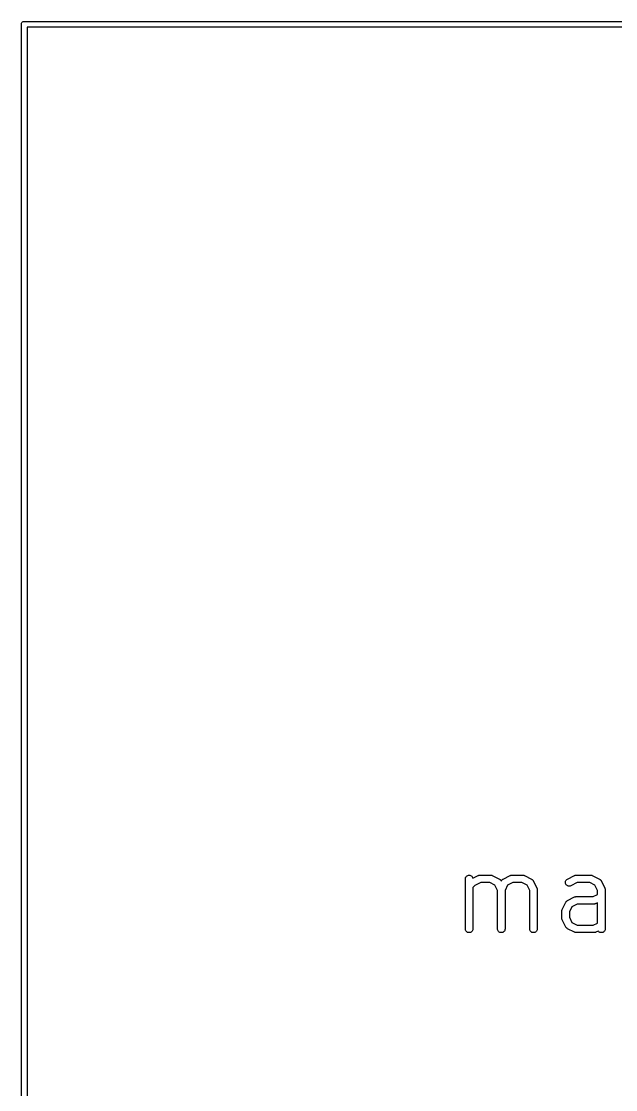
# Model space of a CAD drawing. Extents: x 1 to 169, y -122 to 5.
# Drawn here: x 9.92 to 25.76, y -93.39 to -64.92 of the extents above; entities that cross this region are included whole.
import ezdxf

# ---------------------------------------------------------------- set-up
doc = ezdxf.new("R2010")
doc.units = 0
doc.header["$MEASUREMENT"] = 0
doc.layers.add('BLACK', color=7, linetype='CONTINUOUS')

msp = doc.modelspace()

# ---------------------------------------------------------------- linework, layer by layer
at = {"layer": 'BLACK', "linetype": 'CONTINUOUS'}
for p, q in [((9.92464, -65), (9.92609, -64.9853)), ((9.925, -65.0037), (9.92464, -65)), ((9.925, -109.996), (9.925, -65.0037)), ((9.92609, -64.9853), (9.93037, -64.9712)), ((9.93037, -64.9712), (9.93734, -64.9581)), ((9.93734, -64.9581), (9.94671, -64.9467)), ((9.94671, -64.9467), (9.95813, -64.9373)), ((9.95813, -64.9373), (9.97116, -64.9304)), ((9.97116, -64.9304), (9.9853, -64.9261)), ((9.9853, -64.9261), (9.99632, -64.925)), ((9.99632, -64.925), (10, -64.9246)), ((10, -64.9246), (10.0037, -64.925)), ((10.0037, -64.925), (74.9963, -64.925)), ((10.075, -65.075), (10.075, -109.925)), ((74.925, -65.075), (10.075, -65.075)), ((21.7571, -87.7714), (21.7572, -87.77)), ((21.7571, -89.1048), (21.7571, -87.7714)), ((21.7572, -87.77), (21.7593, -87.7506)), ((21.7593, -87.7506), (21.7652, -87.732)), ((21.7652, -87.732), (21.7746, -87.7149)), ((21.7746, -87.7149), (21.7872, -87.7)), ((21.7872, -87.7), (21.8024, -87.6878)), ((21.8024, -87.6878), (21.8197, -87.6787)), ((21.8197, -87.6787), (21.8384, -87.6732)), ((21.8384, -87.6732), (21.8578, -87.6714)), ((21.8578, -87.6714), (21.8773, -87.6735)), ((21.8773, -87.6735), (21.8959, -87.6792)), ((21.8959, -87.6792), (21.9131, -87.6885)), ((21.9131, -87.6885), (21.9281, -87.701)), ((21.9281, -87.701), (21.9404, -87.7161)), ((21.9404, -87.7161), (21.9496, -87.7333)), ((21.9496, -87.7333), (21.9552, -87.752)), ((21.9552, -87.752), (21.9554, -87.7534)), ((21.9554, -87.7534), (22.0981, -87.682)), ((22.0116, -87.9489), (21.9571, -88.0033)), ((22.1665, -87.8714), (22.0116, -87.9489)), ((22.0981, -87.682), (22.0994, -87.6814)), ((22.0994, -87.6814), (22.1021, -87.6804)), ((22.1021, -87.6804), (22.1047, -87.679)), ((22.1047, -87.679), (22.1113, -87.677)), ((22.1113, -87.677), (22.1177, -87.6746)), ((22.1177, -87.6746), (22.1206, -87.6742)), ((22.1206, -87.6742), (22.1234, -87.6733)), ((22.1234, -87.6733), (22.1302, -87.6727)), ((22.1302, -87.6727), (22.137, -87.6716)), ((22.137, -87.6716), (22.1399, -87.6717)), ((22.1399, -87.6717), (22.1429, -87.6714)), ((22.1429, -87.6714), (22.4286, -87.6714)), ((22.405, -87.8714), (22.1665, -87.8714)), ((22.5445, -87.9412), (22.405, -87.8714)), ((22.4286, -87.6714), (22.43, -87.6714)), ((22.43, -87.6714), (22.4329, -87.6718)), ((22.4329, -87.6718), (22.4358, -87.6717)), ((22.4358, -87.6717), (22.4426, -87.6729)), ((22.4426, -87.6729), (22.4494, -87.6736)), ((22.4494, -87.6736), (22.4522, -87.6745)), ((22.4522, -87.6745), (22.4551, -87.675)), ((22.4551, -87.675), (22.4614, -87.6774)), ((22.4614, -87.6774), (22.468, -87.6795)), ((22.468, -87.6795), (22.4705, -87.6809)), ((22.4705, -87.6809), (22.4733, -87.682)), ((22.4733, -87.682), (22.6638, -87.7772)), ((22.6143, -88.0807), (22.5445, -87.9412)), ((22.6638, -87.7772), (22.665, -87.7779)), ((22.665, -87.7779), (22.6668, -87.779)), ((22.6668, -87.779), (22.6688, -87.7799)), ((22.6688, -87.7799), (22.675, -87.7843)), ((22.675, -87.7843), (22.6814, -87.7885)), ((22.6814, -87.7885), (22.6829, -87.79)), ((22.6829, -87.79), (22.6847, -87.7912)), ((22.6847, -87.7912), (22.6899, -87.7968)), ((22.6899, -87.7968), (22.6954, -87.8021)), ((22.6954, -87.8021), (22.6966, -87.8039)), ((22.6966, -87.8039), (22.6981, -87.8054)), ((22.6981, -87.8054), (22.7022, -87.8119)), ((22.7022, -87.8119), (22.7065, -87.8181)), ((22.7065, -87.8181), (22.7073, -87.8201)), ((22.7073, -87.8201), (22.7085, -87.8219)), ((22.7085, -87.8219), (22.7143, -87.8335)), ((22.7143, -87.8335), (22.7201, -87.8219)), ((22.7201, -87.8219), (22.7207, -87.8207)), ((22.7207, -87.8207), (22.7219, -87.8189)), ((22.7219, -87.8189), (22.7228, -87.8169)), ((22.7228, -87.8169), (22.7272, -87.8107)), ((22.7272, -87.8107), (22.7313, -87.8043)), ((22.7313, -87.8043), (22.7328, -87.8028)), ((22.7328, -87.8028), (22.7341, -87.801)), ((22.7341, -87.801), (22.7396, -87.7958)), ((22.7396, -87.7958), (22.7449, -87.7903)), ((22.7449, -87.7903), (22.7467, -87.7891)), ((22.7467, -87.7891), (22.7483, -87.7876)), ((22.7483, -87.7876), (22.7547, -87.7836)), ((22.7547, -87.7836), (22.761, -87.7792)), ((22.761, -87.7792), (22.763, -87.7784)), ((22.763, -87.7784), (22.7648, -87.7772)), ((22.7648, -87.7772), (22.9553, -87.682)), ((22.8841, -87.9412), (22.8143, -88.0807)), ((23.0236, -87.8714), (22.8841, -87.9412)), ((22.9553, -87.682), (22.9565, -87.6814)), ((22.9565, -87.6814), (22.9593, -87.6804)), ((22.9593, -87.6804), (22.9619, -87.679)), ((22.9619, -87.679), (22.9684, -87.677)), ((22.9684, -87.677), (22.9749, -87.6746)), ((22.9749, -87.6746), (22.9778, -87.6742)), ((22.9778, -87.6742), (22.9806, -87.6733)), ((22.9806, -87.6733), (22.9874, -87.6727)), ((22.9874, -87.6727), (22.9941, -87.6716)), ((22.9941, -87.6716), (22.9971, -87.6717)), ((22.9971, -87.6717), (23, -87.6714)), ((23, -87.6714), (23.2857, -87.6714)), ((23.2621, -87.8714), (23.0236, -87.8714)), ((23.4017, -87.9412), (23.2621, -87.8714)), ((23.2857, -87.6714), (23.2871, -87.6714)), ((23.2871, -87.6714), (23.29, -87.6718)), ((23.29, -87.6718), (23.293, -87.6717)), ((23.293, -87.6717), (23.2997, -87.6729)), ((23.2997, -87.6729), (23.3065, -87.6736)), ((23.3065, -87.6736), (23.3093, -87.6745)), ((23.3093, -87.6745), (23.3122, -87.675)), ((23.3122, -87.675), (23.3186, -87.6774)), ((23.3186, -87.6774), (23.3251, -87.6795)), ((23.3251, -87.6795), (23.3277, -87.6809)), ((23.3277, -87.6809), (23.3304, -87.682)), ((23.3304, -87.682), (23.5209, -87.7772)), ((23.4714, -88.0807), (23.4017, -87.9412)), ((23.5209, -87.7772), (23.5222, -87.7779)), ((23.5222, -87.7779), (23.524, -87.779)), ((23.524, -87.779), (23.5259, -87.7799)), ((23.5259, -87.7799), (23.5321, -87.7843)), ((23.5321, -87.7843), (23.5385, -87.7885)), ((23.5385, -87.7885), (23.5401, -87.79)), ((23.5401, -87.79), (23.5418, -87.7912)), ((23.5418, -87.7912), (23.5471, -87.7968)), ((23.5471, -87.7968), (23.5525, -87.8021)), ((23.5525, -87.8021), (23.5538, -87.8039)), ((23.5538, -87.8039), (23.5552, -87.8054)), ((23.5552, -87.8054), (23.5593, -87.8119)), ((23.5593, -87.8119), (23.5636, -87.8181)), ((23.5636, -87.8181), (23.5645, -87.8201)), ((23.5645, -87.8201), (23.5656, -87.8219)), ((23.5656, -87.8219), (23.6609, -88.0124)), ((24.424, -87.8732), (24.4246, -87.8537)), ((24.4272, -87.8925), (24.424, -87.8732)), ((24.4246, -87.8537), (24.4291, -87.8347)), ((24.4341, -87.9108), (24.4272, -87.8925)), ((24.4291, -87.8347), (24.4371, -87.8169)), ((24.4443, -87.9274), (24.4341, -87.9108)), ((24.4371, -87.8169), (24.4484, -87.801)), ((24.4576, -87.9416), (24.4443, -87.9274)), ((24.4484, -87.801), (24.4626, -87.7876)), ((24.4735, -87.9531), (24.4576, -87.9416)), ((24.4626, -87.7876), (24.4791, -87.7772)), ((24.4791, -87.7772), (24.6696, -87.682)), ((24.7379, -87.8714), (24.5685, -87.9561)), ((24.6696, -87.682), (24.6708, -87.6814)), ((24.6708, -87.6814), (24.6736, -87.6804)), ((24.6736, -87.6804), (24.6762, -87.679)), ((24.6762, -87.679), (24.6827, -87.677)), ((24.6827, -87.677), (24.6891, -87.6746)), ((24.6891, -87.6746), (24.692, -87.6742)), ((24.692, -87.6742), (24.6949, -87.6733)), ((24.6949, -87.6733), (24.7017, -87.6727)), ((24.7017, -87.6727), (24.7084, -87.6716)), ((24.7084, -87.6716), (24.7114, -87.6717)), ((24.7114, -87.6717), (24.7143, -87.6714)), ((24.7143, -87.6714), (25.0952, -87.6714)), ((25.0716, -87.8714), (24.7379, -87.8714)), ((25.2112, -87.9412), (25.0716, -87.8714)), ((25.0952, -87.6714), (25.0966, -87.6714)), ((25.0966, -87.6714), (25.0996, -87.6718)), ((25.0996, -87.6718), (25.1025, -87.6717)), ((25.1025, -87.6717), (25.1092, -87.6729)), ((25.1092, -87.6729), (25.116, -87.6736)), ((25.116, -87.6736), (25.1188, -87.6745)), ((25.1188, -87.6745), (25.1217, -87.675)), ((25.1217, -87.675), (25.1281, -87.6774)), ((25.1281, -87.6774), (25.1346, -87.6795)), ((25.1346, -87.6795), (25.1372, -87.6809)), ((25.1372, -87.6809), (25.14, -87.682)), ((25.14, -87.682), (25.3304, -87.7772)), ((25.281, -88.0807), (25.2112, -87.9412)), ((25.3304, -87.7772), (25.3317, -87.7779)), ((25.3317, -87.7779), (25.3335, -87.779)), ((25.3335, -87.779), (25.3355, -87.7799)), ((25.3355, -87.7799), (25.3417, -87.7843)), ((25.3417, -87.7843), (25.3481, -87.7885)), ((25.3481, -87.7885), (25.3496, -87.79)), ((25.3496, -87.79), (25.3514, -87.7912)), ((25.3514, -87.7912), (25.3566, -87.7968)), ((25.3566, -87.7968), (25.3621, -87.8021)), ((25.3621, -87.8021), (25.3633, -87.8039)), ((25.3633, -87.8039), (25.3648, -87.8054)), ((25.3648, -87.8054), (25.3688, -87.8119)), ((25.3688, -87.8119), (25.3731, -87.8181)), ((25.3731, -87.8181), (25.374, -87.8201)), ((25.374, -87.8201), (25.3752, -87.8219)), ((25.3752, -87.8219), (25.4704, -88.0124)), ((21.9571, -88.0033), (21.9571, -89.1048)), ((22.6143, -89.1048), (22.6143, -88.0807)), ((22.8143, -88.0807), (22.8143, -89.1048)), ((23.4714, -89.1048), (23.4714, -88.0807)), ((23.6609, -88.0124), (23.6615, -88.0137)), ((23.6615, -88.0137), (23.6625, -88.0164)), ((23.6625, -88.0164), (23.6639, -88.019)), ((23.6639, -88.019), (23.6659, -88.0256)), ((23.6659, -88.0256), (23.6682, -88.032)), ((23.6682, -88.032), (23.6687, -88.0349)), ((23.6687, -88.0349), (23.6695, -88.0377)), ((23.6695, -88.0377), (23.6702, -88.0445)), ((23.6702, -88.0445), (23.6713, -88.0513)), ((23.6713, -88.0513), (23.6711, -88.0542)), ((23.6711, -88.0542), (23.6714, -88.0571)), ((23.6714, -88.0571), (23.6714, -89.1048)), ((24.4912, -87.9612), (24.4735, -87.9531)), ((24.5102, -87.9657), (24.4912, -87.9612)), ((24.5297, -87.9665), (24.5102, -87.9657)), ((24.549, -87.9635), (24.5297, -87.9665)), ((24.5673, -87.9567), (24.549, -87.9635)), ((24.5685, -87.9561), (24.5673, -87.9567)), ((25.1669, -88.2429), (25.281, -88.1858)), ((25.281, -88.1858), (25.281, -88.0807)), ((25.4704, -88.0124), (25.471, -88.0137)), ((25.471, -88.0137), (25.472, -88.0164)), ((25.472, -88.0164), (25.4734, -88.019)), ((25.4734, -88.019), (25.4754, -88.0256)), ((25.4754, -88.0256), (25.4777, -88.032)), ((25.4777, -88.032), (25.4782, -88.0349)), ((25.4782, -88.0349), (25.479, -88.0377)), ((25.479, -88.0377), (25.4797, -88.0445)), ((25.4797, -88.0445), (25.4808, -88.0513)), ((25.4808, -88.0513), (25.4807, -88.0542)), ((25.4807, -88.0542), (25.481, -88.0571)), ((25.481, -88.0571), (25.481, -89.1048)), ((24.3391, -88.5838), (24.4344, -88.3934)), ((24.4344, -88.3934), (24.435, -88.3921)), ((24.435, -88.3921), (24.4362, -88.3903)), ((24.4362, -88.3903), (24.4371, -88.3883)), ((24.4371, -88.3883), (24.4415, -88.3821)), ((24.4415, -88.3821), (24.4456, -88.3758)), ((24.4456, -88.3758), (24.4471, -88.3742)), ((24.4471, -88.3742), (24.4484, -88.3724)), ((24.4484, -88.3724), (24.4539, -88.3672)), ((24.4539, -88.3672), (24.4592, -88.3618)), ((24.4592, -88.3618), (24.461, -88.3605)), ((24.461, -88.3605), (24.4626, -88.359)), ((24.4626, -88.359), (24.469, -88.355)), ((24.469, -88.355), (24.4753, -88.3507)), ((24.4753, -88.3507), (24.4773, -88.3498)), ((24.4773, -88.3498), (24.4791, -88.3487)), ((24.4791, -88.3487), (24.6696, -88.2534)), ((24.5983, -88.5126), (24.5286, -88.6522)), ((24.7379, -88.4429), (24.5983, -88.5126)), ((24.6696, -88.2534), (24.6708, -88.2528)), ((24.6708, -88.2528), (24.6736, -88.2518)), ((24.6736, -88.2518), (24.6762, -88.2504)), ((24.6762, -88.2504), (24.6827, -88.2484)), ((24.6827, -88.2484), (24.6891, -88.2461)), ((24.6891, -88.2461), (24.692, -88.2456)), ((24.692, -88.2456), (24.6949, -88.2448)), ((24.6949, -88.2448), (24.7017, -88.2441)), ((24.7017, -88.2441), (24.7084, -88.243)), ((24.7084, -88.243), (24.7114, -88.2431)), ((24.7114, -88.2431), (24.7143, -88.2429)), ((24.7143, -88.2429), (25.1669, -88.2429)), ((25.1905, -88.4429), (24.7379, -88.4429)), ((25.1934, -88.4426), (25.1905, -88.4429)), ((25.1963, -88.4427), (25.1934, -88.4426)), ((25.2031, -88.4416), (25.1963, -88.4427)), ((25.2099, -88.441), (25.2031, -88.4416)), ((25.2127, -88.4401), (25.2099, -88.441)), ((25.2156, -88.4396), (25.2127, -88.4401)), ((25.222, -88.4373), (25.2156, -88.4396)), ((25.2286, -88.4353), (25.222, -88.4373)), ((25.2312, -88.4339), (25.2286, -88.4353)), ((25.2339, -88.4329), (25.2312, -88.4339)), ((25.2352, -88.4323), (25.2339, -88.4329)), ((25.281, -88.4094), (25.2352, -88.4323)), ((25.281, -88.9477), (25.281, -88.4094)), ((24.3286, -88.6272), (24.3289, -88.6243)), ((24.3286, -88.6286), (24.3286, -88.6272)), ((24.3286, -88.819), (24.3286, -88.6286)), ((24.3288, -88.6213), (24.33, -88.6146)), ((24.3289, -88.6243), (24.3288, -88.6213)), ((24.33, -88.6146), (24.3308, -88.6078)), ((24.3308, -88.6078), (24.3316, -88.605)), ((24.3316, -88.605), (24.3321, -88.6021)), ((24.3321, -88.6021), (24.3346, -88.5957)), ((24.3346, -88.5957), (24.3367, -88.5892)), ((24.3367, -88.5892), (24.3381, -88.5866)), ((24.3381, -88.5866), (24.3391, -88.5838)), ((24.5286, -88.6522), (24.5286, -88.7954)), ((24.5286, -88.7954), (24.5983, -88.935)), ((24.3289, -88.822), (24.3286, -88.819)), ((24.3287, -88.8249), (24.3289, -88.822)), ((24.3298, -88.8317), (24.3287, -88.8249)), ((24.3305, -88.8385), (24.3298, -88.8317)), ((24.3313, -88.8413), (24.3305, -88.8385)), ((24.3318, -88.8442), (24.3313, -88.8413)), ((24.3341, -88.8506), (24.3318, -88.8442)), ((24.3361, -88.8572), (24.3341, -88.8506)), ((24.3375, -88.8598), (24.3361, -88.8572)), ((24.3385, -88.8625), (24.3375, -88.8598)), ((24.3391, -88.8638), (24.3385, -88.8625)), ((24.4344, -89.0542), (24.3391, -88.8638)), ((24.4355, -89.0561), (24.4344, -89.0542)), ((24.4364, -89.0581), (24.4355, -89.0561)), ((24.4407, -89.0643), (24.4364, -89.0581)), ((24.4448, -89.0708), (24.4407, -89.0643)), ((24.4462, -89.0723), (24.4448, -89.0708)), ((24.4475, -89.0741), (24.4462, -89.0723)), ((24.4529, -89.0794), (24.4475, -89.0741)), ((24.4582, -89.085), (24.4529, -89.0794)), ((24.4599, -89.0862), (24.4582, -89.085)), ((24.4615, -89.0877), (24.4599, -89.0862)), ((24.4679, -89.0919), (24.4615, -89.0877)), ((24.5983, -88.935), (24.7379, -89.0048)), ((24.7379, -89.0048), (25.1669, -89.0048)), ((25.1669, -89.0048), (25.281, -88.9477)), ((21.759, -89.1242), (21.7571, -89.1048)), ((21.7647, -89.1429), (21.759, -89.1242)), ((21.7738, -89.1601), (21.7647, -89.1429)), ((21.7862, -89.1752), (21.7738, -89.1601)), ((21.8012, -89.1877), (21.7862, -89.1752)), ((21.8184, -89.1969), (21.8012, -89.1877)), ((21.837, -89.2027), (21.8184, -89.1969)), ((21.8564, -89.2048), (21.837, -89.2027)), ((21.8759, -89.203), (21.8564, -89.2048)), ((21.8946, -89.1975), (21.8759, -89.203)), ((21.9119, -89.1884), (21.8946, -89.1975)), ((21.9271, -89.1762), (21.9119, -89.1884)), ((21.9397, -89.1613), (21.9271, -89.1762)), ((21.9491, -89.1442), (21.9397, -89.1613)), ((21.955, -89.1256), (21.9491, -89.1442)), ((21.9571, -89.1062), (21.955, -89.1256)), ((21.9571, -89.1048), (21.9571, -89.1062)), ((22.6162, -89.1242), (22.6143, -89.1048)), ((22.6218, -89.1429), (22.6162, -89.1242)), ((22.631, -89.1601), (22.6218, -89.1429)), ((22.6433, -89.1752), (22.631, -89.1601)), ((22.6584, -89.1877), (22.6433, -89.1752)), ((22.6755, -89.1969), (22.6584, -89.1877)), ((22.6942, -89.2027), (22.6755, -89.1969)), ((22.7136, -89.2048), (22.6942, -89.2027)), ((22.733, -89.203), (22.7136, -89.2048)), ((22.7517, -89.1975), (22.733, -89.203)), ((22.769, -89.1884), (22.7517, -89.1975)), ((22.7843, -89.1762), (22.769, -89.1884)), ((22.7968, -89.1613), (22.7843, -89.1762)), ((22.8062, -89.1442), (22.7968, -89.1613)), ((22.8121, -89.1256), (22.8062, -89.1442)), ((22.8143, -89.1062), (22.8121, -89.1256)), ((22.8143, -89.1048), (22.8143, -89.1062)), ((23.4733, -89.1242), (23.4714, -89.1048)), ((23.479, -89.1429), (23.4733, -89.1242)), ((23.4881, -89.1601), (23.479, -89.1429)), ((23.5005, -89.1752), (23.4881, -89.1601)), ((23.5155, -89.1877), (23.5005, -89.1752)), ((23.5327, -89.1969), (23.5155, -89.1877)), ((23.5513, -89.2027), (23.5327, -89.1969)), ((23.5707, -89.2048), (23.5513, -89.2027)), ((23.5902, -89.203), (23.5707, -89.2048)), ((23.6089, -89.1975), (23.5902, -89.203)), ((23.6262, -89.1884), (23.6089, -89.1975)), ((23.6414, -89.1762), (23.6262, -89.1884)), ((23.6539, -89.1613), (23.6414, -89.1762)), ((23.6633, -89.1442), (23.6539, -89.1613)), ((23.6692, -89.1256), (23.6633, -89.1442)), ((23.6714, -89.1062), (23.6692, -89.1256)), ((23.6714, -89.1048), (23.6714, -89.1062)), ((24.4741, -89.0963), (24.4679, -89.0919)), ((24.476, -89.0972), (24.4741, -89.0963)), ((24.4778, -89.0983), (24.476, -89.0972)), ((24.4791, -89.099), (24.4778, -89.0983)), ((24.6696, -89.1942), (24.4791, -89.099)), ((24.6723, -89.1953), (24.6696, -89.1942)), ((24.6749, -89.1967), (24.6723, -89.1953)), ((24.6814, -89.1987), (24.6749, -89.1967)), ((24.6878, -89.2012), (24.6814, -89.1987)), ((24.6907, -89.2017), (24.6878, -89.2012)), ((24.6935, -89.2026), (24.6907, -89.2017)), ((24.7003, -89.2033), (24.6935, -89.2026)), ((24.707, -89.2045), (24.7003, -89.2033)), ((24.71, -89.2044), (24.707, -89.2045)), ((24.7129, -89.2048), (24.71, -89.2044)), ((24.7143, -89.2048), (24.7129, -89.2048)), ((25.1905, -89.2048), (24.7143, -89.2048)), ((25.1934, -89.2045), (25.1905, -89.2048)), ((25.1963, -89.2046), (25.1934, -89.2045)), ((25.2031, -89.2035), (25.1963, -89.2046)), ((25.2099, -89.2029), (25.2031, -89.2035)), ((25.2127, -89.202), (25.2099, -89.2029)), ((25.2156, -89.2015), (25.2127, -89.202)), ((25.222, -89.1992), (25.2156, -89.2015)), ((25.2286, -89.1972), (25.222, -89.1992)), ((25.2312, -89.1958), (25.2286, -89.1972)), ((25.2339, -89.1948), (25.2312, -89.1958)), ((25.2352, -89.1942), (25.2339, -89.1948)), ((25.2993, -89.1621), (25.2352, -89.1942)), ((25.31, -89.1752), (25.2993, -89.1621)), ((25.325, -89.1877), (25.31, -89.1752)), ((25.3422, -89.1969), (25.325, -89.1877)), ((25.3608, -89.2027), (25.3422, -89.1969)), ((25.3803, -89.2048), (25.3608, -89.2027)), ((25.3997, -89.203), (25.3803, -89.2048)), ((25.4184, -89.1975), (25.3997, -89.203)), ((25.4357, -89.1884), (25.4184, -89.1975)), ((25.4509, -89.1762), (25.4357, -89.1884)), ((25.4635, -89.1613), (25.4509, -89.1762)), ((25.4729, -89.1442), (25.4635, -89.1613)), ((25.4788, -89.1256), (25.4729, -89.1442)), ((25.4809, -89.1062), (25.4788, -89.1256)), ((25.481, -89.1048), (25.4809, -89.1062))]:
    msp.add_line(p, q, dxfattribs=at)

doc.saveas('drawing.dxf')
